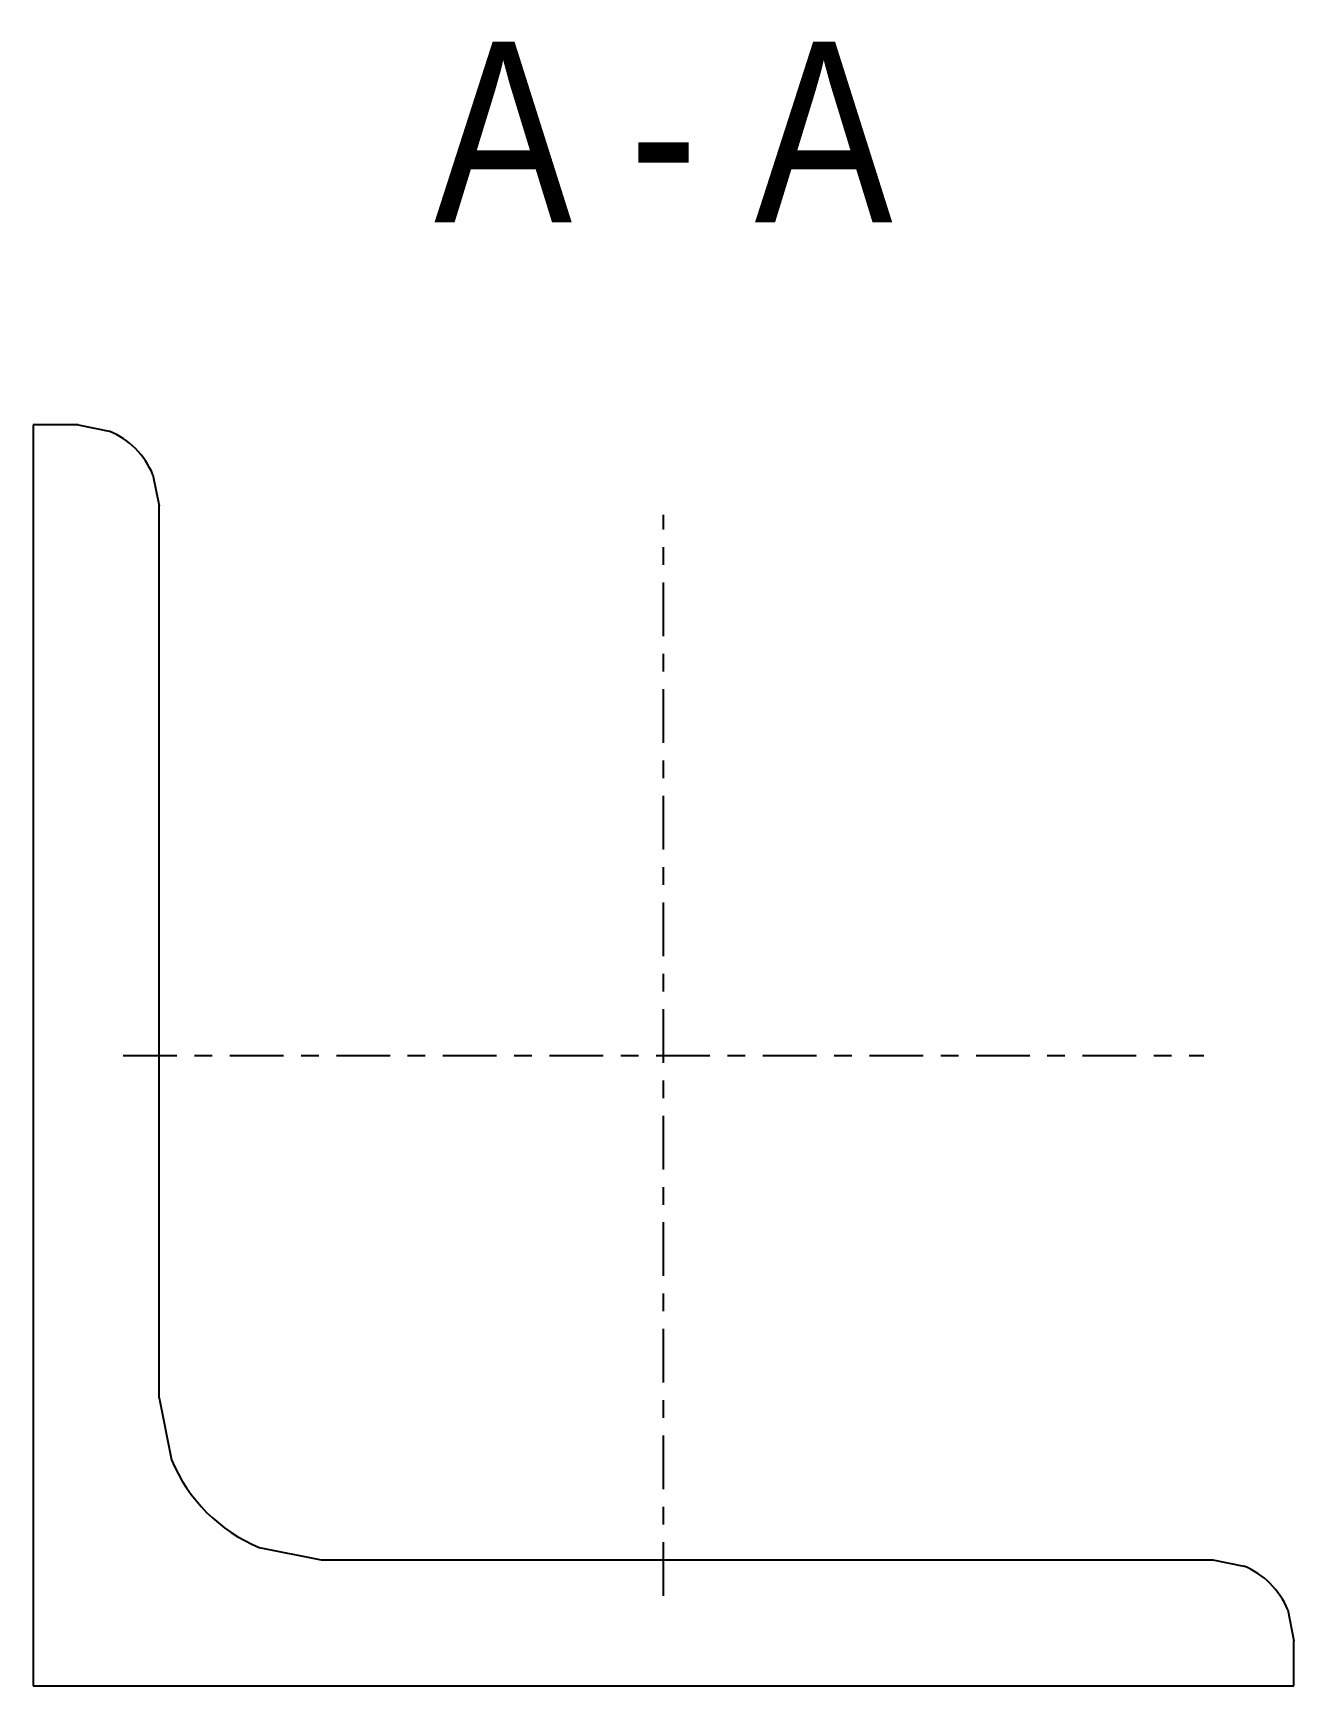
# Model space of a CAD drawing. Header units: millimetres. Extents: x 9 to 11575, y 4 to 155.
# Drawn here: x 9 to 79, y 9 to 100.7 of the extents above; entities that cross this region are included whole.
import ezdxf

# ---------------------------------------------------------------- set-up
doc = ezdxf.new("R2010")
doc.units = ezdxf.units.MM
doc.linetypes.add('DXK_LINE_DOT3', pattern=[5.9187, 2.979, -0.9799, 0.9799, -0.9799])
doc.layers.add('STÅL', color=7, linetype='Continuous')
doc.layers.add('TEKST', color=7, linetype='Continuous')
doc.styles.add('Arial Narrow', font='ARIALN.TTF', dxfattribs={"height": 0.2})

msp = doc.modelspace()

# ---------------------------------------------------------------- linework, layer by layer
at = {"layer": 'STÅL', "color": 2, "linetype": 'Continuous'}
for p, q in [((11.5, 79), (9, 79)), ((9, 79), (9, 9)), ((11.5, 79), (13.222, 78.657)), ((15.657, 76.222), (16, 74.5)), ((16, 25), (16, 74.5)), ((16, 25), (16.685, 21.556)), ((21.556, 16.685), (25, 16)), ((25, 16), (74.5, 16)), ((74.5, 16), (76.222, 15.657)), ((78.657, 13.222), (79, 11.5)), ((79, 9), (79, 11.5)), ((9, 9), (79, 9))]:
    msp.add_line(p, q, dxfattribs=at)
at = {"layer": 'STÅL', "color": 7, "linetype": 'DXK_LINE_DOT3'}
for p, q in [((44, 14), (44, 74)), ((14, 44), (74, 44))]:
    msp.add_line(p, q, dxfattribs=at)
at = {"layer": 'STÅL', "color": 2, "linetype": 'Continuous'}
for centre, radius, start, end in [((11.5, 74.5), 4.5, 22.5, 67.5), ((25, 25), 9, 202.5, 247.5), ((74.5, 11.5), 4.5, 22.5, 67.5)]:
    msp.add_arc(centre, radius, start, end, dxfattribs=at)

# ---------------------------------------------------------------- wipeouts: each hides what was drawn before it
at = {"color": 0, "linetype": 'Continuous'}
for points in [[(38.938, 90.25), (38.938, 100.75), (31.268, 100.75), (31.268, 90.25)], [(45.912, 90.25), (45.912, 100.75), (42.088, 100.75), (42.088, 90.25)], [(56.732, 90.25), (56.732, 100.75), (49.062, 100.75), (49.062, 90.25)]]:
    msp.add_wipeout(points, dxfattribs=at).dxf.layer = 'TEKST'

# ---------------------------------------------------------------- next in the draw order: texts
at = {"layer": 'TEKST', "color": 3, "linetype": 'Continuous', "style": 'Arial Narrow'}
for s, p in [('A', (31.268, 90.25)), ('A', (49.062, 90.25)), ('-', (42.088, 90.25))]:
    msp.add_text(s, height=10.021, dxfattribs=at).set_placement(p)

doc.saveas('drawing.dxf')
